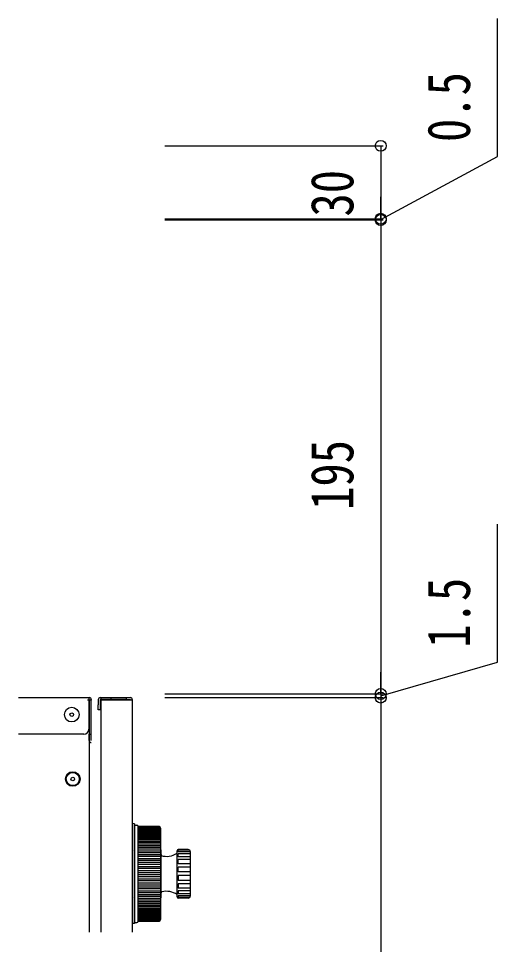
# Model space of a CAD drawing. Units: millimetres, scale not verified. Extents: x -1261 to 1262, y -891 to 891.
# Drawn here: x 205.9 to 402.9, y -149.8 to 231.2 of the extents above; entities that cross this region are included whole.
import ezdxf
from ezdxf.enums import TextEntityAlignment as Align

# ---------------------------------------------------------------- set-up
doc = ezdxf.new("R2010")
doc.units = ezdxf.units.MM
doc.header["$LTSCALE"] = 6
doc.layers.add('0-5_YKK_13', color=4, linetype='Continuous')
doc.layers.add('0-7_YKK_D', color=6, linetype='Continuous')
doc.styles.add('ＭＳ ゴシック', font='')
doc.styles.get('ＭＳ ゴシック').set_extended_font_data('MS Gothic')

msp = doc.modelspace()

# ---------------------------------------------------------------- linework, layer by layer
at = {"layer": '0-5_YKK_13'}
for p, q in [((205.893, -48.223), (234.806, -48.223)), ((235.006, -49.223), (234.206, -49.223)), ((234.806, -48.223), (234.806, -49.023)), ((234.806, -48.223), (235.006, -48.223)), ((234.806, -49.023), (234.806, -61.223)), ((234.806, -49.023), (235.006, -49.023)), ((235.006, -49.023), (235.006, -49.223)), ((235.806, -49.223), (235.006, -49.223)), ((235.006, -49.223), (235.006, -49.723)), ((235.006, -49.223), (235.006, -144.787)), ((235.806, -49.023), (235.806, -49.223)), ((235.806, -49.723), (235.806, -49.223)), ((238.706, -49.023), (238.706, -51.223)), ((239.506, -48.223), (239.706, -48.223)), ((239.506, -49.023), (239.706, -49.023)), ((239.506, -49.023), (239.506, -51.223)), ((239.706, -48.223), (239.706, -49.023)), ((239.706, -48.223), (244.046, -48.223)), ((244.046, -49.023), (239.706, -49.023)), ((239.706, -49.223), (239.706, -144.787)), ((244.046, -49.223), (239.706, -49.223)), ((244.046, -49.023), (244.046, -48.223)), ((244.046, -48.223), (250.306, -48.223)), ((250.306, -49.023), (244.046, -49.023)), ((251.506, -49.223), (244.046, -49.223)), ((250.306, -49.023), (250.306, -48.223)), ((250.306, -48.223), (251.906, -48.223)), ((250.306, -49.023), (251.906, -49.023)), ((252.706, -49.223), (251.506, -49.223)), ((251.906, -49.023), (251.906, -49.223)), ((252.706, -49.023), (252.706, -49.223)), ((252.706, -49.223), (252.706, -144.787)), ((235.006, -49.723), (235.006, -61.223)), ((235.806, -61.223), (235.806, -49.723)), ((238.706, -53.223), (238.706, -51.223)), ((239.506, -53.223), (238.706, -53.223)), ((239.506, -51.223), (239.506, -53.223)), ((232.806, -63.223), (205.893, -63.223)), ((235.006, -61.223), (235.006, -63.223)), ((235.006, -65.923), (235.006, -63.223)), ((235.806, -65.923), (235.806, -63.223)), ((252.706, -100.22), (252.706, -141.22)), ((253.606, -100.22), (252.706, -100.22)), ((253.606, -100.22), (253.606, -141.22)), ((253.606, -140.72), (253.606, -100.72)), ((253.606, -100.72), (254.606, -100.72)), ((255.106, -101.22), (263.406, -101.22)), ((263.51, -101.226), (255.106, -101.226)), ((263.511, -101.226), (255.106, -101.226)), ((255.106, -140.22), (255.106, -101.226)), ((263.684, -101.26), (255.106, -101.26)), ((263.88, -101.34), (255.106, -101.34)), ((264.034, -101.442), (255.106, -101.442)), ((264.192, -101.602), (255.106, -101.602)), ((264.299, -101.771), (255.106, -101.771)), ((264.383, -102.009), (255.106, -102.009)), ((264.406, -102.244), (255.106, -102.244)), ((264.406, -102.559), (255.106, -102.559)), ((264.406, -139.22), (264.406, -102.22)), ((264.406, -102.857), (255.106, -102.857)), ((264.406, -103.247), (255.106, -103.247)), ((264.406, -103.607), (255.106, -103.607)), ((264.406, -104.068), (255.106, -104.068)), ((264.406, -104.487), (255.106, -104.487)), ((264.406, -105.015), (255.106, -105.015)), ((264.406, -105.49), (255.106, -105.49)), ((264.406, -106.083), (255.106, -106.083)), ((264.406, -106.61), (255.106, -106.61)), ((264.406, -107.261), (255.106, -107.261)), ((264.406, -107.836), (255.106, -107.836)), ((264.406, -108.542), (255.106, -108.542)), ((264.406, -109.161), (255.106, -109.161)), ((264.406, -109.916), (255.106, -109.916)), ((264.406, -110.574), (255.106, -110.574)), ((264.406, -111.372), (255.106, -111.372)), ((264.406, -112.064), (255.106, -112.064)), ((264.406, -112.899), (255.106, -112.899)), ((264.406, -113.62), (255.106, -113.62)), ((264.506, -130.52), (264.506, -110.92)), ((271.106, -130.22), (271.106, -111.22)), ((275.606, -110.72), (271.606, -110.72)), ((271.606, -111.707), (271.606, -111.031)), ((276.331, -111.031), (271.606, -111.031)), ((276.606, -111.707), (271.606, -111.707)), ((271.606, -113.733), (271.606, -112.462)), ((276.606, -112.462), (271.606, -112.462)), ((276.606, -113.733), (271.606, -113.733)), ((276.606, -129.72), (276.606, -111.72)), ((264.406, -114.485), (255.106, -114.485)), ((264.406, -115.23), (255.106, -115.23)), ((264.406, -116.119), (255.106, -116.119)), ((264.406, -116.881), (255.106, -116.881)), ((264.406, -117.789), (255.106, -117.789)), ((271.606, -116.601), (271.606, -114.889)), ((276.606, -114.889), (271.606, -114.889)), ((276.606, -116.601), (271.606, -116.601)), ((271.606, -119.966), (271.606, -118.019)), ((276.606, -118.019), (271.606, -118.019)), ((264.406, -118.562), (255.106, -118.562)), ((264.406, -119.48), (255.106, -119.48)), ((264.406, -120.26), (255.106, -120.26)), ((264.406, -121.181), (255.106, -121.181)), ((276.606, -119.966), (271.606, -119.966)), ((276.606, -121.475), (271.606, -121.475)), ((271.606, -121.475), (271.606, -123.422)), ((264.406, -121.96), (255.106, -121.96)), ((264.406, -122.878), (255.106, -122.878)), ((264.406, -123.652), (255.106, -123.652)), ((264.406, -124.559), (255.106, -124.559)), ((264.406, -125.321), (255.106, -125.321)), ((276.606, -123.422), (271.606, -123.422)), ((276.606, -124.84), (271.606, -124.84)), ((271.606, -124.84), (271.606, -126.552)), ((264.406, -126.211), (255.106, -126.211)), ((264.406, -126.955), (255.106, -126.955)), ((264.406, -127.82), (255.106, -127.82)), ((264.406, -128.541), (255.106, -128.541)), ((264.406, -129.376), (255.106, -129.376)), ((276.606, -126.552), (271.606, -126.552)), ((271.606, -127.708), (271.606, -128.978)), ((276.606, -127.708), (271.606, -127.708)), ((276.606, -128.978), (271.606, -128.978)), ((264.406, -130.069), (255.106, -130.069)), ((264.406, -130.866), (255.106, -130.866)), ((264.406, -131.524), (255.106, -131.524)), ((264.406, -132.279), (255.106, -132.279)), ((264.406, -132.898), (255.106, -132.898)), ((271.606, -129.733), (271.606, -130.409)), ((276.606, -129.733), (271.606, -129.733)), ((276.331, -130.409), (271.606, -130.409)), ((275.606, -130.72), (271.606, -130.72)), ((264.406, -133.604), (255.106, -133.604)), ((264.406, -134.179), (255.106, -134.179)), ((264.406, -134.831), (255.106, -134.831)), ((264.406, -135.358), (255.106, -135.358)), ((264.406, -135.95), (255.106, -135.95)), ((264.406, -136.425), (255.106, -136.425)), ((264.406, -136.953), (255.106, -136.953)), ((253.606, -140.72), (254.606, -140.72)), ((264.406, -137.373), (255.106, -137.373)), ((264.406, -137.833), (255.106, -137.833)), ((264.406, -138.194), (255.106, -138.194)), ((264.406, -138.583), (255.106, -138.583)), ((264.406, -138.881), (255.106, -138.881)), ((264.406, -139.197), (255.106, -139.197)), ((264.383, -139.431), (255.106, -139.431)), ((264.299, -139.67), (255.106, -139.67)), ((264.192, -139.839), (255.106, -139.839)), ((264.034, -139.999), (255.106, -139.999)), ((263.88, -140.1), (255.106, -140.1)), ((263.684, -140.181), (255.106, -140.181)), ((263.51, -140.215), (255.106, -140.215)), ((255.106, -140.22), (263.406, -140.22)), ((253.606, -141.22), (252.706, -141.22))]:
    msp.add_line(p, q, dxfattribs=at)
msp.add_lwpolyline([(235.006, -63.223), (235.806, -63.223), (235.806, -61.223)], dxfattribs=at)
for centre, radius in [((227.806, -55.223), 3), ((227.806, -55.223), 0.75), ((228.206, -81.723), 3), ((228.206, -81.723), 2.7), ((228.206, -81.723), 0.75)]:
    msp.add_circle(centre, radius, dxfattribs=at)
for centre, radius, start, end in [((235.006, -49.023), 0.8, 0, 90), ((239.506, -49.023), 0.8, 90, 180), ((251.906, -49.023), 0.8, 0, 90), ((232.806, -61.223), 2, 270, 0), ((235.806, -65.923), 0.8, 180, 270), ((254.606, -101.22), 0.5, 0, 90), ((263.406, -102.22), 1, 0, 90), ((253.306, -110.725), 0.3, 271, 0), ((264.306, -110.92), 0.2, 0, 60), ((266.717, -105.532), 8, 253.95721, 303.27409), ((265.006, -112.834), 0.5, 180, 256.81404), ((271.606, -111.22), 0.5, 90, 180), ((275.606, -111.72), 1, 0, 90), ((265.006, -128.606), 0.5, 103.18596, 180), ((266.717, -135.909), 8, 56.72591, 103.18596), ((253.306, -130.715), 0.3, 0, 89), ((264.306, -130.52), 0.2, 300, 0), ((271.606, -130.22), 0.5, 180, 270), ((275.606, -129.72), 1, 270, 0), ((254.606, -140.22), 0.5, 270, 0), ((263.406, -139.22), 1, 270, 0)]:
    msp.add_arc(centre, radius, start, end, dxfattribs=at)
at = {"layer": '0-7_YKK_D'}
for p, q in [((266.106, 178.781), (355.906, 178.781)), ((354.906, 178.781), (354.906, 148.781)), ((354.906, 148.777), (354.906, 157.777)), ((266.106, 148.781), (355.906, 148.781)), ((266.106, 148.777), (355.906, 148.777)), ((354.906, 148.777), (354.906, 148.277)), ((354.906, 148.777), (354.906, 148.277)), ((266.106, 148.277), (355.906, 148.277)), ((266.106, 148.277), (355.906, 148.277)), ((354.906, 148.277), (354.906, -46.723)), ((354.906, 148.277), (354.906, 139.277)), ((354.906, -46.723), (354.906, -37.723)), ((266.106, -46.723), (355.906, -46.723)), ((266.106, -46.723), (355.906, -46.723)), ((266.106, -48.223), (355.906, -48.223)), ((266.106, -48.223), (355.906, -48.223)), ((354.906, -46.723), (354.906, -48.223)), ((354.906, -46.723), (354.906, -48.223)), ((354.906, -48.223), (354.906, -450.223)), ((354.906, -48.223), (354.906, -57.223))]:
    msp.add_line(p, q, dxfattribs=at)
for points in [[(354.906, 148.527), (402.906, 174.358), (402.906, 231.158)], [(354.906, -47.473), (402.906, -33.673), (402.906, 23.127)]]:
    msp.add_lwpolyline(points, dxfattribs=at)
for centre in [(354.906, 178.781), (354.906, 148.781), (354.906, 148.777), (354.906, 148.277), (354.906, 148.277), (354.906, -46.723), (354.906, -46.723), (354.906, -48.223), (354.906, -48.223)]:
    msp.add_circle(centre, 2.25, dxfattribs=at)

# ---------------------------------------------------------------- texts
at = {"layer": '0-7_YKK_D', "style": 'ＭＳ ゴシック', "width": 0.8}
for s, p in [('0.5', (396.906, 180.358)), ('30', (348.906, 149.701)), ('195', (348.906, 29.017)), ('1.5', (396.906, -27.673))]:
    msp.add_text(s, height=17.6, rotation=90, dxfattribs=at).set_placement(p, align=Align.BOTTOM_LEFT)

doc.saveas('drawing.dxf')
